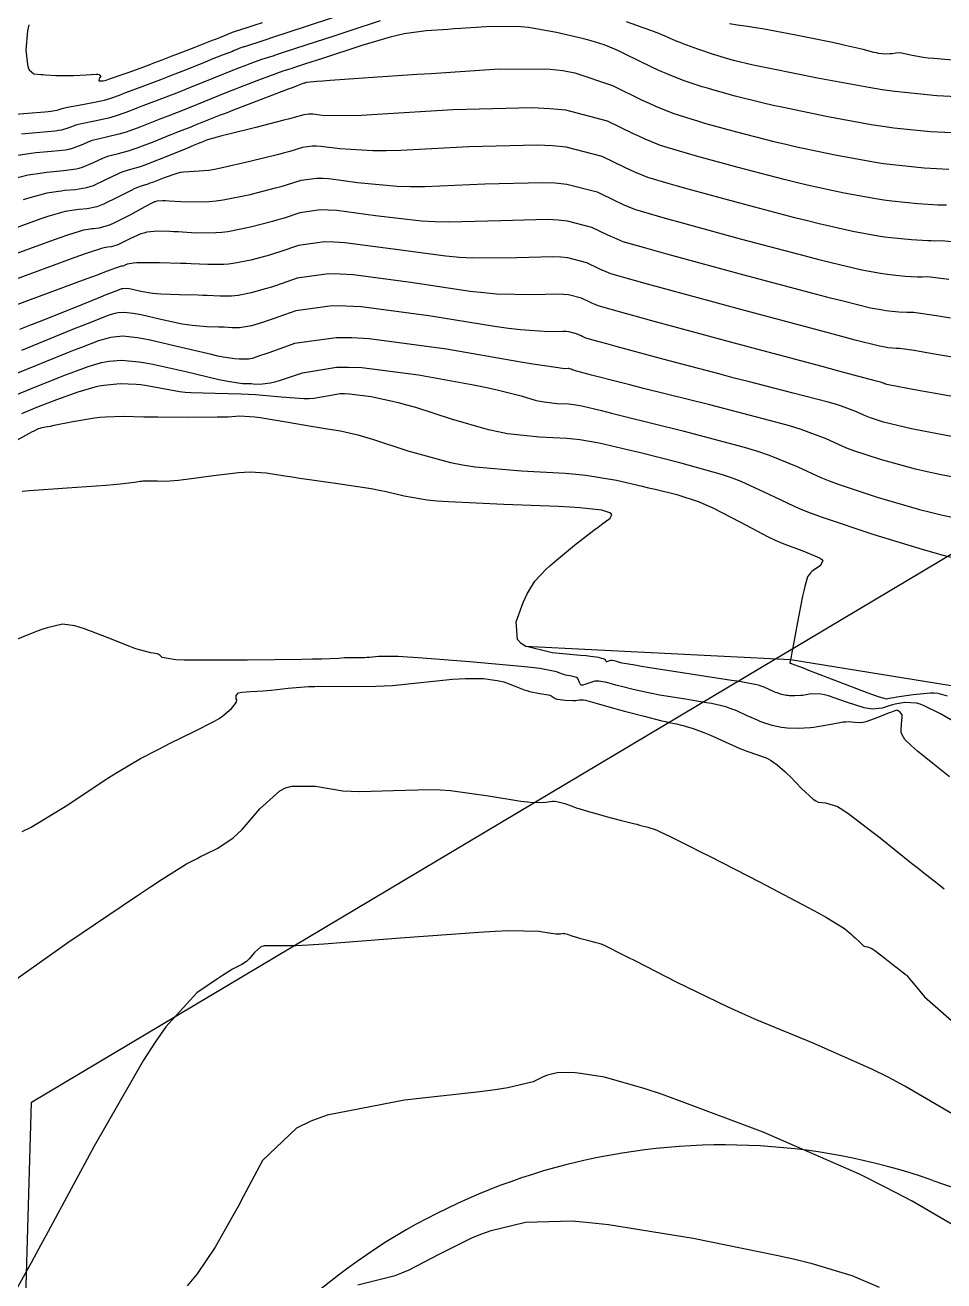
# Model space of a CAD drawing. Header units: metres. Extents: x 837475 to 838479, y 1189012 to 1191015.
# Drawn here: x 837725.7 to 837783.6, y 1190123.2 to 1190202.4 of the extents above; entities that cross this region are included whole.
import ezdxf

# ---------------------------------------------------------------- set-up
doc = ezdxf.new("R2010")
doc.units = ezdxf.units.M
doc.header["$LTSCALE"] = 0.3
for name, color, linetype in [('CORREDORVIA', 70, 'Continuous'), ('COTAS 10', 1, 'Continuous'), ('COTAS INT', 252, 'Continuous'), ('DRENAJE', 5, 'Continuous'), ('VIA2', 121, 'Continuous')]:
    doc.layers.add(name, color=color, linetype=linetype)

msp = doc.modelspace()

# ---------------------------------------------------------------- linework, layer by layer
at = {"layer": 'CORREDORVIA'}
msp.add_lwpolyline([(838157.033, 1190996.193), (838237.174, 1190821.339), (838237.001, 1190602.875), (838240.031, 1190437.198), (838223.537, 1190366.272), (838212.196, 1190288.92), (838221.396, 1189997.878), (837954.545, 1189509.173), (837751.159, 1189231.384), (837593.191, 1189234.399), (837744.487, 1189686.609), (837750.277, 1189933.973), (837723.624, 1190051.525), (837726.092, 1190134.48), (837885.383, 1190229.429), (837983.184, 1190344.12), (837817.554, 1190502.187), (837798.033, 1190660.17), (837963.574, 1190795.982), (837910.676, 1191000.965)], close=True, dxfattribs=at)
at = {"layer": 'COTAS 10'}
for points in [[(837724.78, 1190192.64), (837725.883, 1190192.907), (837726.785, 1190193.048), (837727.028, 1190193.08), (837727.268, 1190193.107), (837728.109, 1190193.179), (837728.898, 1190193.287), (837729.105, 1190193.338), (837729.306, 1190193.398), (837729.991, 1190193.689), (837730.628, 1190193.992), (837730.8, 1190194.058), (837730.97, 1190194.118), (837731.565, 1190194.27), (837732.265, 1190194.448), (837732.501, 1190194.524), (837732.754, 1190194.611), (837733.821, 1190195.021), (837734.837, 1190195.435), (837735.059, 1190195.524), (837735.255, 1190195.603), (837735.751, 1190195.795), (837736.148, 1190195.947), (837736.283, 1190196), (837736.429, 1190196.058), (837737.046, 1190196.308), (837738.008, 1190196.69), (837738.371, 1190196.831), (837738.777, 1190196.989), (837740.593, 1190197.685), (837742.276, 1190198.326), (837742.598, 1190198.449), (837742.857, 1190198.548), (837743.273, 1190198.706), (837743.285, 1190198.71), (837743.29, 1190198.711), (837743.295, 1190198.713), (837743.321, 1190198.721), (837743.441, 1190198.761), (837744.074, 1190198.817), (837744.45, 1190198.845), (837744.914, 1190198.878), (837747.314, 1190199.042), (837750.383, 1190199.249), (837751.268, 1190199.309), (837752.169, 1190199.37), (837755.552, 1190199.6), (837758.768, 1190199.583), (837759.565, 1190199.487), (837760.32, 1190199.353), (837762.707, 1190198.541), (837764.578, 1190197.624), (837765.008, 1190197.423), (837765.4, 1190197.246), (837766.499, 1190196.796), (837767.633, 1190196.435), (837768.047, 1190196.312), (837768.505, 1190196.18), (837770.52, 1190195.623), (837772.87, 1190195.023), (837773.539, 1190194.865), (837774.216, 1190194.709), (837776.728, 1190194.173), (837779.146, 1190193.733), (837779.764, 1190193.639), (837780.361, 1190193.557), (837782.33, 1190193.357), (837783.884, 1190193.272)], [(837786.636, 1190180.996), (837782.986, 1190181.622), (837782.283, 1190181.74), (837781.715, 1190181.835), (837780.777, 1190181.979), (837780.672, 1190181.975), (837780.628, 1190181.975), (837780.578, 1190181.977), (837780.347, 1190181.989), (837780.054, 1190182.019), (837779.965, 1190182.031), (837779.873, 1190182.045), (837779.513, 1190182.111), (837777.978, 1190182.504), (837777.146, 1190182.724), (837776.137, 1190182.993), (837771.02, 1190184.368), (837765.913, 1190185.75), (837764.909, 1190186.025), (837764.083, 1190186.251), (837762.584, 1190186.678), (837762.147, 1190186.857), (837761.991, 1190186.927), (837761.82, 1190187.007), (837761.076, 1190187.372), (837759.888, 1190187.678), (837759.437, 1190187.721), (837758.932, 1190187.746), (837756.67, 1190187.686), (837753.889, 1190187.662), (837753.058, 1190187.709), (837752.2, 1190187.78), (837748.882, 1190188.233), (837745.842, 1190188.638), (837745.161, 1190188.678), (837744.549, 1190188.687), (837742.915, 1190188.461), (837741.737, 1190188.06), (837741.412, 1190187.959), (837741.087, 1190187.861), (837739.918, 1190187.544), (837738.793, 1190187.324), (837738.495, 1190187.287), (837738.204, 1190187.261), (837737.204, 1190187.257), (837736.152, 1190187.313), (837735.828, 1190187.326), (837735.49, 1190187.337), (837734.151, 1190187.367), (837732.968, 1190187.367), (837732.729, 1190187.36), (837732.527, 1190187.349), (837732.117, 1190187.283), (837731.978, 1190187.213), (837731.948, 1190187.199), (837731.921, 1190187.188), (837731.853, 1190187.169), (837731.807, 1190187.165), (837731.794, 1190187.163), (837731.731, 1190187.154), (837730.796, 1190186.813), (837730.224, 1190186.602), (837729.516, 1190186.339), (837725.831, 1190184.968), (837722.105, 1190183.59)], [(837784.884, 1190168.6), (837783.539, 1190168.935), (837782.965, 1190169.098), (837782.303, 1190169.29), (837779.184, 1190170.236), (837775.924, 1190171.32), (837775.174, 1190171.6), (837774.489, 1190171.87), (837772.567, 1190172.772), (837770.797, 1190173.592), (837770.207, 1190173.811), (837769.576, 1190174.026), (837766.937, 1190174.776), (837764.383, 1190175.408), (837763.804, 1190175.549), (837763.282, 1190175.676), (837761.86, 1190176.012), (837760.639, 1190176.216), (837760.243, 1190176.26), (837759.821, 1190176.299), (837758.09, 1190176.393), (837756.09, 1190176.603), (837755.499, 1190176.714), (837754.891, 1190176.849), (837752.562, 1190177.528), (837750.304, 1190178.247), (837749.741, 1190178.407), (837749.205, 1190178.551), (837747.494, 1190178.928), (837746.135, 1190179.097), (837745.821, 1190179.109), (837745.533, 1190179.107), (837744.72, 1190178.973), (837743.888, 1190178.822), (837743.589, 1190178.809), (837743.26, 1190178.808), (837741.824, 1190178.908), (837740.195, 1190179.052), (837739.744, 1190179.079), (837739.294, 1190179.1), (837737.667, 1190179.131), (837736.159, 1190179.176), (837735.782, 1190179.206), (837735.424, 1190179.244), (837734.279, 1190179.446), (837733.254, 1190179.644), (837732.971, 1190179.679), (837732.69, 1190179.707), (837731.676, 1190179.736), (837730.653, 1190179.643), (837730.365, 1190179.593), (837730.076, 1190179.532), (837729.012, 1190179.227), (837727.958, 1190178.85), (837727.674, 1190178.744), (837727.394, 1190178.638), (837726.41, 1190178.249), (837725.471, 1190177.844)], [(837724.099, 1190141.504), (837728.391, 1190144.533), (837732.711, 1190147.453), (837733.589, 1190148.039), (837734.329, 1190148.528), (837735.852, 1190149.489), (837736.535, 1190149.842), (837736.744, 1190149.948), (837736.963, 1190150.057), (837737.827, 1190150.48), (837738.797, 1190151.132), (837739.081, 1190151.385), (837739.373, 1190151.67), (837740.486, 1190152.963), (837741.729, 1190154.093), (837742.102, 1190154.275), (837742.489, 1190154.4), (837743.99, 1190154.38), (837745.706, 1190154.103), (837746.229, 1190154.067), (837746.771, 1190154.048), (837748.898, 1190154.124), (837751.192, 1190154.189), (837751.838, 1190154.162), (837752.49, 1190154.117), (837754.887, 1190153.791), (837756.919, 1190153.454), (837757.341, 1190153.401), (837757.702, 1190153.366), (837758.496, 1190153.385), (837758.921, 1190153.452), (837759.049, 1190153.447), (837759.181, 1190153.431), (837759.696, 1190153.288), (837760.255, 1190153.083), (837760.415, 1190153.029), (837760.578, 1190152.976), (837761.186, 1190152.79), (837761.872, 1190152.599), (837762.084, 1190152.542), (837762.307, 1190152.483), (837763.19, 1190152.254), (837764.032, 1190152.038), (837764.228, 1190151.988), (837764.408, 1190151.941), (837764.923, 1190151.806), (837765.39, 1190151.65), (837765.54, 1190151.59), (837765.698, 1190151.523), (837766.342, 1190151.221), (837767.629, 1190150.569), (837768.192, 1190150.282), (837768.846, 1190149.948), (837771.954, 1190148.356), (837775.023, 1190146.753), (837775.652, 1190146.412), (837776.184, 1190146.116), (837777.309, 1190145.42), (837777.761, 1190145.041), (837777.87, 1190144.945), (837777.971, 1190144.852), (837778.277, 1190144.551), (837778.509, 1190144.339), (837778.563, 1190144.303), (837778.613, 1190144.277), (837778.758, 1190144.265), (837778.998, 1190144.188), (837779.109, 1190144.122), (837779.238, 1190144.036), (837779.863, 1190143.56), (837780.495, 1190143.053), (837780.628, 1190142.946), (837780.743, 1190142.854), (837781.01, 1190142.646), (837781.148, 1190142.534), (837781.183, 1190142.503), (837781.216, 1190142.472), (837781.321, 1190142.359), (837781.537, 1190142.099), (837781.641, 1190141.975), (837781.763, 1190141.827), (837782.361, 1190141.108), (837784.222, 1190139.477)]]:
    msp.add_lwpolyline(points, dxfattribs=at)
at = {"layer": 'COTAS INT'}
for points in [[(837746.847, 1190203.397), (837743.396, 1190202.258), (837741.275, 1190201.56), (837740.847, 1190201.419), (837740.488, 1190201.302), (837739.764, 1190201.069), (837739.515, 1190200.991), (837739.455, 1190200.971), (837739.399, 1190200.951), (837739.228, 1190200.887), (837738.977, 1190200.786), (837738.87, 1190200.744), (837738.747, 1190200.696), (837738.166, 1190200.472), (837737.407, 1190200.174), (837737.171, 1190200.08), (837736.924, 1190199.981), (837735.937, 1190199.581), (837734.85, 1190199.145), (837734.538, 1190199.024), (837734.223, 1190198.902), (837733.047, 1190198.46), (837732.02, 1190198.079), (837731.799, 1190197.996), (837731.605, 1190197.923), (837731.132, 1190197.739), (837730.672, 1190197.602), (837730.486, 1190197.558), (837730.276, 1190197.512), (837729.304, 1190197.326), (837728.363, 1190197.149), (837728.172, 1190197.109), (837728.011, 1190197.073), (837727.681, 1190196.976), (837727.32, 1190196.902), (837727.141, 1190196.882), (837726.926, 1190196.861), (837725.863, 1190196.785), (837724.544, 1190196.673)], [(837784.545, 1190195.531), (837782.727, 1190195.631), (837780.422, 1190195.864), (837779.724, 1190195.961), (837779.001, 1190196.071), (837776.171, 1190196.585), (837773.464, 1190197.15), (837772.818, 1190197.293), (837772.217, 1190197.43), (837770.42, 1190197.874), (837769.023, 1190198.266), (837768.675, 1190198.37), (837768.343, 1190198.471), (837767.282, 1190198.82), (837766.274, 1190199.211), (837765.976, 1190199.339), (837765.668, 1190199.476), (837764.489, 1190200.042), (837763.381, 1190200.583), (837763.12, 1190200.704), (837762.878, 1190200.813), (837762.167, 1190201.104), (837761.351, 1190201.352), (837761.043, 1190201.434), (837760.699, 1190201.522), (837759.162, 1190201.889), (837757.407, 1190202.192), (837756.927, 1190202.239), (837756.449, 1190202.27), (837754.743, 1190202.252), (837753.134, 1190202.137), (837752.718, 1190202.108), (837752.314, 1190202.08), (837750.96, 1190201.987), (837749.563, 1190201.795), (837749.133, 1190201.704), (837748.683, 1190201.597), (837746.9, 1190201.074), (837744.424, 1190200.256), (837743.346, 1190199.9), (837742.595, 1190199.654), (837742.432, 1190199.601), (837742.288, 1190199.554), (837741.929, 1190199.441), (837741.537, 1190199.307), (837741.372, 1190199.247), (837741.183, 1190199.177), (837740.296, 1190198.842), (837739.201, 1190198.418), (837738.88, 1190198.291), (837738.552, 1190198.16), (837737.301, 1190197.654), (837736.134, 1190197.182), (837735.858, 1190197.072), (837735.602, 1190196.971), (837734.849, 1190196.683), (837734.177, 1190196.428), (837733.972, 1190196.348), (837733.759, 1190196.264), (837732.924, 1190195.927), (837732.06, 1190195.608), (837731.829, 1190195.535), (837731.602, 1190195.469), (837730.811, 1190195.288), (837730.101, 1190195.128), (837729.924, 1190195.075), (837729.756, 1190195.019), (837729.221, 1190194.785), (837728.644, 1190194.566), (837728.45, 1190194.519), (837728.241, 1190194.478), (837727.361, 1190194.381), (837726.36, 1190194.296), (837726.075, 1190194.263), (837725.786, 1190194.226), (837724.713, 1190194.058)], [(837748.06, 1190202.627), (837746.155, 1190201.998), (837745.138, 1190201.663), (837743.371, 1190201.079), (837741.895, 1190200.595), (837741.574, 1190200.49), (837741.291, 1190200.399), (837740.585, 1190200.176), (837739.842, 1190199.912), (837739.535, 1190199.794), (837739.185, 1190199.657), (837737.556, 1190199.001), (837735.839, 1190198.306), (837735.432, 1190198.144), (837735.056, 1190197.996), (837733.948, 1190197.572), (837733.098, 1190197.254), (837732.885, 1190197.172), (837732.682, 1190197.094), (837732.028, 1190196.833), (837731.366, 1190196.605), (837731.158, 1190196.547), (837730.939, 1190196.491), (837730.058, 1190196.307), (837729.232, 1190196.139), (837729.048, 1190196.092), (837728.884, 1190196.046), (837728.451, 1190195.88), (837727.982, 1190195.734), (837727.795, 1190195.7), (837727.584, 1190195.67), (837726.612, 1190195.583), (837725.452, 1190195.484)], [(837725.915, 1190202.363), (837725.844, 1190201.991), (837725.744, 1190200.773), (837725.834, 1190199.862), (837725.882, 1190199.684), (837725.941, 1190199.539), (837726.24, 1190199.284), (837726.673, 1190199.242), (837726.817, 1190199.231), (837726.972, 1190199.22), (837727.615, 1190199.184), (837728.343, 1190199.169), (837728.55, 1190199.172), (837728.76, 1190199.177), (837729.538, 1190199.223), (837730.162, 1190199.253), (837730.275, 1190199.249), (837730.361, 1190199.239), (837730.455, 1190199.159), (837730.389, 1190199.04), (837730.376, 1190199.006), (837730.364, 1190198.972), (837730.336, 1190198.843), (837730.61, 1190198.842), (837730.788, 1190198.889), (837731.011, 1190198.955), (837732.186, 1190199.364), (837733.404, 1190199.815), (837733.654, 1190199.908), (837733.867, 1190199.988), (837734.319, 1190200.161), (837734.752, 1190200.332), (837734.953, 1190200.41), (837735.189, 1190200.501), (837736.333, 1190200.943), (837737.494, 1190201.392), (837737.74, 1190201.488), (837737.954, 1190201.572), (837738.456, 1190201.773), (837738.708, 1190201.876), (837738.763, 1190201.898), (837738.813, 1190201.917), (837738.942, 1190201.962), (837739.684, 1190202.205), (837740.12, 1190202.348), (837740.655, 1190202.525)], [(837785.206, 1190197.79), (837783.124, 1190197.904), (837780.484, 1190198.172), (837779.684, 1190198.282), (837778.855, 1190198.409), (837775.614, 1190198.997), (837772.712, 1190199.591), (837772.097, 1190199.721), (837771.564, 1190199.836), (837770.32, 1190200.125), (837769.542, 1190200.352), (837769.302, 1190200.427), (837769.053, 1190200.508), (837768.065, 1190200.844), (837767.157, 1190201.172), (837766.958, 1190201.248), (837766.781, 1190201.317), (837766.331, 1190201.512), (837765.971, 1190201.677), (837765.851, 1190201.726), (837765.723, 1190201.778), (837765.186, 1190201.98), (837764.577, 1190202.197), (837764.403, 1190202.258), (837764.227, 1190202.321), (837763.573, 1190202.55)], [(837784.593, 1190200.106), (837782.949, 1190200.238), (837782.591, 1190200.276), (837782.274, 1190200.314), (837781.48, 1190200.458), (837781.019, 1190200.567), (837780.913, 1190200.584), (837780.816, 1190200.594), (837780.543, 1190200.584), (837780.311, 1190200.545), (837780.24, 1190200.538), (837780.165, 1190200.532), (837779.871, 1190200.524), (837779.467, 1190200.568), (837779.323, 1190200.595), (837779.166, 1190200.629), (837778.482, 1190200.804), (837777.363, 1190201.074), (837776.93, 1190201.168), (837776.445, 1190201.27), (837774.249, 1190201.709), (837772.14, 1190202.106), (837771.709, 1190202.182), (837771.345, 1190202.244), (837770.582, 1190202.347), (837770.069, 1190202.421)], [(837783.742, 1190191.001), (837783.5, 1190191.005), (837783.223, 1190191.013), (837781.934, 1190191.084), (837780.299, 1190191.249), (837779.805, 1190191.318), (837779.291, 1190191.396), (837777.285, 1190191.76), (837774.969, 1190192.268), (837774.261, 1190192.437), (837773.524, 1190192.617), (837770.62, 1190193.372), (837767.986, 1190194.094), (837767.419, 1190194.255), (837766.923, 1190194.398), (837765.716, 1190194.773), (837764.75, 1190195.168), (837764.405, 1190195.324), (837764.026, 1190195.501), (837762.381, 1190196.307), (837759.752, 1190196.985), (837758.754, 1190197.08), (837757.638, 1190197.136), (837752.634, 1190197.002), (837747.861, 1190196.708), (837746.892, 1190196.663), (837746.076, 1190196.632), (837744.401, 1190196.65), (837743.81, 1190196.728), (837743.678, 1190196.736), (837743.559, 1190196.738), (837743.241, 1190196.694), (837742.638, 1190196.523), (837742.339, 1190196.444), (837741.982, 1190196.352), (837740.217, 1190195.908), (837738.451, 1190195.463), (837738.093, 1190195.37), (837737.793, 1190195.291), (837737.185, 1190195.115), (837736.981, 1190195.037), (837736.896, 1190195.003), (837736.791, 1190194.962), (837736.725, 1190194.935), (837736.709, 1190194.929), (837736.694, 1190194.923), (837736.652, 1190194.907), (837736.334, 1190194.777), (837736.146, 1190194.701), (837735.914, 1190194.606), (837734.717, 1190194.115), (837733.449, 1190193.614), (837733.172, 1190193.512), (837732.929, 1190193.426), (837732.319, 1190193.251), (837731.838, 1190193.107), (837731.676, 1190193.041), (837731.5, 1190192.965), (837730.761, 1190192.594), (837729.968, 1190192.229), (837729.76, 1190192.157), (837729.556, 1190192.096), (837728.858, 1190191.977), (837728.175, 1190191.919), (837727.981, 1190191.896), (837727.784, 1190191.871), (837727.052, 1190191.756), (837725.983, 1190191.475), (837725.573, 1190191.345)], [(837784.654, 1190188.633), (837783.442, 1190188.765), (837782.975, 1190188.744), (837782.782, 1190188.747), (837782.562, 1190188.754), (837781.537, 1190188.81), (837780.238, 1190188.942), (837779.845, 1190188.996), (837779.437, 1190189.058), (837777.842, 1190189.348), (837775.721, 1190189.827), (837774.982, 1190190.008), (837774.177, 1190190.211), (837770.72, 1190191.121), (837767.468, 1190192.008), (837766.792, 1190192.197), (837766.213, 1190192.361), (837764.933, 1190192.749), (837764.099, 1190193.09), (837763.801, 1190193.225), (837763.475, 1190193.377), (837762.055, 1190194.073), (837759.786, 1190194.658), (837758.924, 1190194.741), (837757.962, 1190194.788), (837753.643, 1190194.673), (837749.368, 1190194.447), (837748.434, 1190194.424), (837747.607, 1190194.419), (837745.521, 1190194.546), (837744.318, 1190194.705), (837744.049, 1190194.721), (837743.806, 1190194.725), (837743.16, 1190194.636), (837742.368, 1190194.396), (837742.034, 1190194.305), (837741.65, 1190194.203), (837739.851, 1190193.745), (837738.02, 1190193.328), (837737.617, 1190193.253), (837737.258, 1190193.194), (837736.338, 1190193.125), (837735.666, 1190193.09), (837735.464, 1190193.053), (837735.254, 1190193.004), (837734.441, 1190192.729), (837733.709, 1190192.439), (837733.551, 1190192.38), (837733.412, 1190192.331), (837733.073, 1190192.232), (837732.707, 1190192.096), (837732.552, 1190192.024), (837732.373, 1190191.937), (837731.531, 1190191.499), (837730.63, 1190191.061), (837730.414, 1190190.975), (837730.213, 1190190.904), (837729.607, 1190190.775), (837729.083, 1190190.73), (837728.934, 1190190.713), (837728.783, 1190190.694), (837728.222, 1190190.606), (837727.186, 1190190.309), (837726.736, 1190190.159), (837726.214, 1190189.978), (837723.74, 1190189.078)], [(837724.437, 1190187.708), (837727.315, 1190188.765), (837727.898, 1190188.973), (837728.389, 1190189.144), (837729.392, 1190189.455), (837729.782, 1190189.516), (837729.887, 1190189.53), (837729.991, 1190189.542), (837730.356, 1190189.573), (837730.87, 1190189.713), (837731.069, 1190189.794), (837731.292, 1190189.893), (837732.301, 1190190.403), (837733.245, 1190190.91), (837733.428, 1190191.007), (837733.576, 1190191.086), (837733.827, 1190191.213), (837733.871, 1190191.226), (837733.889, 1190191.232), (837733.91, 1190191.24), (837734.005, 1190191.278), (837734.358, 1190191.297), (837734.54, 1190191.293), (837734.76, 1190191.285), (837735.859, 1190191.221), (837737.289, 1190191.236), (837737.717, 1190191.277), (837738.16, 1190191.335), (837739.873, 1190191.678), (837741.463, 1190192.089), (837741.827, 1190192.189), (837742.157, 1190192.284), (837743.078, 1190192.578), (837744.054, 1190192.712), (837744.419, 1190192.707), (837744.826, 1190192.683), (837746.641, 1190192.441), (837749.138, 1190192.206), (837749.975, 1190192.186), (837750.875, 1190192.185), (837754.652, 1190192.344), (837758.285, 1190192.441), (837759.095, 1190192.401), (837759.82, 1190192.332), (837761.728, 1190191.839), (837762.923, 1190191.254), (837763.198, 1190191.126), (837763.448, 1190191.012), (837764.15, 1190190.725), (837765.503, 1190190.325), (837766.164, 1190190.14), (837766.949, 1190189.922), (837770.82, 1190188.87), (837774.83, 1190187.805), (837775.703, 1190187.58), (837776.474, 1190187.386), (837778.399, 1190186.935), (837779.582, 1190186.721), (837779.885, 1190186.674), (837780.177, 1190186.634), (837781.14, 1190186.536), (837781.901, 1190186.495), (837782.064, 1190186.49), (837782.207, 1190186.488), (837782.554, 1190186.503), (837783.887, 1190186.33)], [(837783.988, 1190183.885), (837783.12, 1190184.027), (837781.666, 1190184.241), (837781.439, 1190184.231), (837781.346, 1190184.233), (837781.24, 1190184.236), (837780.744, 1190184.263), (837780.115, 1190184.327), (837779.925, 1190184.353), (837779.727, 1190184.383), (837778.956, 1190184.523), (837777.226, 1190184.945), (837776.425, 1190185.152), (837775.483, 1190185.399), (837770.92, 1190186.619), (837766.431, 1190187.836), (837765.536, 1190188.082), (837764.793, 1190188.288), (837763.367, 1190188.702), (837762.798, 1190188.935), (837762.595, 1190189.027), (837762.372, 1190189.131), (837761.402, 1190189.606), (837759.854, 1190190.005), (837759.266, 1190190.061), (837758.609, 1190190.094), (837755.661, 1190190.015), (837752.382, 1190189.923), (837751.517, 1190189.947), (837750.669, 1190189.993), (837747.762, 1190190.337), (837745.334, 1190190.66), (837744.79, 1190190.692), (837744.301, 1190190.7), (837742.997, 1190190.519), (837741.947, 1190190.172), (837741.619, 1190190.074), (837741.275, 1190189.975), (837739.896, 1190189.611), (837738.462, 1190189.33), (837738.083, 1190189.284), (837737.712, 1190189.251), (837736.438, 1190189.245), (837735.326, 1190189.314), (837735.057, 1190189.327), (837734.805, 1190189.339), (837734.037, 1190189.363), (837733.367, 1190189.295), (837733.178, 1190189.249), (837732.986, 1190189.191), (837732.279, 1190188.881), (837731.661, 1190188.567), (837731.526, 1190188.506), (837731.406, 1190188.456), (837731.104, 1190188.371), (837730.899, 1190188.353), (837730.781, 1190188.339), (837730.561, 1190188.304), (837729.592, 1190187.979), (837729.061, 1190187.787), (837728.416, 1190187.552), (837725.134, 1190186.338)], [(837788.1, 1190178.224), (837783.051, 1190179.135), (837782.078, 1190179.312), (837781.289, 1190179.456), (837779.975, 1190179.704), (837779.876, 1190179.737), (837779.854, 1190179.745), (837779.833, 1190179.754), (837779.775, 1190179.781), (837779.681, 1190179.816), (837779.638, 1190179.829), (837779.587, 1190179.843), (837779.343, 1190179.907), (837777.814, 1190180.314), (837776.954, 1190180.545), (837775.904, 1190180.828), (837770.535, 1190182.274), (837765.178, 1190183.723), (837764.135, 1190184.007), (837763.284, 1190184.239), (837761.801, 1190184.654), (837761.496, 1190184.779), (837761.388, 1190184.828), (837761.269, 1190184.884), (837760.75, 1190185.138), (837759.922, 1190185.351), (837759.607, 1190185.382), (837759.256, 1190185.399), (837757.679, 1190185.357), (837755.396, 1190185.4), (837754.599, 1190185.471), (837753.731, 1190185.567), (837750.002, 1190186.129), (837746.35, 1190186.615), (837745.532, 1190186.663), (837744.796, 1190186.674), (837742.833, 1190186.403), (837741.526, 1190185.948), (837741.204, 1190185.843), (837740.899, 1190185.747), (837739.941, 1190185.477), (837739.123, 1190185.317), (837738.907, 1190185.291), (837738.696, 1190185.272), (837737.97, 1190185.269), (837737.154, 1190185.31), (837736.886, 1190185.32), (837736.599, 1190185.329), (837735.413, 1190185.354), (837734.245, 1190185.399), (837733.97, 1190185.42), (837733.716, 1190185.445), (837732.975, 1190185.568), (837732.46, 1190185.686), (837732.349, 1190185.708), (837732.251, 1190185.726), (837732.011, 1190185.752), (837731.856, 1190185.738), (837731.813, 1190185.731), (837731.769, 1190185.721), (837731.609, 1190185.675), (837731.069, 1190185.463), (837730.785, 1190185.349), (837730.444, 1190185.211), (837728.729, 1190184.513), (837726.581, 1190183.653), (837725.967, 1190183.413), (837725.345, 1190183.171)], [(837787.296, 1190175.818), (837783.173, 1190176.585), (837782.3, 1190176.758), (837781.543, 1190176.915), (837779.777, 1190177.337), (837778.888, 1190177.633), (837778.684, 1190177.709), (837778.497, 1190177.783), (837777.973, 1190178.029), (837777.13, 1190178.342), (837776.742, 1190178.458), (837776.287, 1190178.588), (837774.088, 1190179.161), (837771.237, 1190179.887), (837770.371, 1190180.112), (837769.473, 1190180.347), (837765.955, 1190181.285), (837762.926, 1190182.104), (837762.337, 1190182.265), (837761.856, 1190182.396), (837761.018, 1190182.631), (837760.846, 1190182.701), (837760.784, 1190182.729), (837760.717, 1190182.76), (837760.424, 1190182.904), (837759.956, 1190183.025), (837759.778, 1190183.042), (837759.579, 1190183.052), (837758.688, 1190183.028), (837756.903, 1190183.138), (837756.141, 1190183.232), (837755.262, 1190183.354), (837751.122, 1190184.025), (837746.859, 1190184.592), (837745.902, 1190184.649), (837745.043, 1190184.662), (837742.752, 1190184.345), (837741.316, 1190183.836), (837740.997, 1190183.728), (837740.711, 1190183.633), (837739.963, 1190183.41), (837739.454, 1190183.311), (837739.32, 1190183.294), (837739.188, 1190183.283), (837738.736, 1190183.281), (837738.228, 1190183.307), (837738.061, 1190183.313), (837737.883, 1190183.318), (837737.144, 1190183.334), (837736.206, 1190183.413), (837735.901, 1190183.459), (837735.578, 1190183.515), (837734.25, 1190183.804), (837733.01, 1190184.089), (837732.742, 1190184.143), (837732.506, 1190184.186), (837731.927, 1190184.248), (837731.556, 1190184.214), (837731.451, 1190184.196), (837731.346, 1190184.174), (837730.96, 1190184.063), (837729.878, 1190183.641), (837729.334, 1190183.423), (837728.684, 1190183.161), (837725.455, 1190181.847)], [(837786.492, 1190173.412), (837783.295, 1190174.035), (837782.522, 1190174.205), (837781.796, 1190174.373), (837779.58, 1190174.97), (837777.9, 1190175.529), (837777.514, 1190175.673), (837777.161, 1190175.812), (837776.171, 1190176.276), (837774.578, 1190176.868), (837773.846, 1190177.088), (837772.987, 1190177.332), (837768.832, 1190178.415), (837764.659, 1190179.459), (837763.789, 1190179.678), (837763.042, 1190179.867), (837761.374, 1190180.297), (837760.675, 1190180.486), (837760.539, 1190180.523), (837760.428, 1190180.553), (837760.235, 1190180.607), (837760.195, 1190180.623), (837760.181, 1190180.63), (837760.165, 1190180.637), (837760.098, 1190180.67), (837759.99, 1190180.698), (837759.949, 1190180.702), (837759.903, 1190180.704), (837759.697, 1190180.699), (837758.41, 1190180.876), (837757.682, 1190180.994), (837756.793, 1190181.141), (837752.242, 1190181.921), (837747.367, 1190182.57), (837746.273, 1190182.634), (837745.291, 1190182.649), (837742.67, 1190182.287), (837741.106, 1190181.724), (837740.789, 1190181.612), (837740.523, 1190181.52), (837739.985, 1190181.343), (837739.785, 1190181.304), (837739.732, 1190181.298), (837739.68, 1190181.293), (837739.502, 1190181.292), (837739.302, 1190181.303), (837739.236, 1190181.305), (837739.166, 1190181.307), (837738.875, 1190181.313), (837738.166, 1190181.428), (837737.833, 1190181.498), (837737.44, 1190181.586), (837735.526, 1190182.041), (837733.56, 1190182.493), (837733.135, 1190182.577), (837732.761, 1190182.645), (837731.843, 1190182.744), (837731.255, 1190182.69), (837731.089, 1190182.662), (837730.922, 1190182.627), (837730.311, 1190182.451), (837729.238, 1190182.044), (837728.781, 1190181.863), (837728.254, 1190181.653), (837725.773, 1190180.648), (837723.349, 1190179.65)], [(837724.41, 1190178.747), (837726.092, 1190179.449), (837727.824, 1190180.146), (837728.228, 1190180.304), (837728.598, 1190180.447), (837729.661, 1190180.839), (837730.499, 1190181.08), (837730.727, 1190181.127), (837730.954, 1190181.167), (837731.76, 1190181.24), (837732.866, 1190181.141), (837733.282, 1190181.072), (837733.745, 1190180.985), (837735.816, 1190180.519), (837737.814, 1190180.049), (837738.231, 1190179.96), (837738.59, 1190179.888), (837739.395, 1190179.775), (837739.817, 1190179.767), (837739.934, 1190179.761), (837740.051, 1190179.754), (837740.473, 1190179.717), (837741.142, 1190179.799), (837741.415, 1190179.867), (837741.726, 1190179.955), (837743.162, 1190180.437), (837745.31, 1190180.79), (837746.068, 1190180.797), (837746.897, 1190180.764), (837750.485, 1190180.317), (837753.939, 1190179.684), (837754.684, 1190179.534), (837755.338, 1190179.395), (837756.937, 1190178.982), (837757.896, 1190178.703), (837758.147, 1190178.647), (837758.39, 1190178.601), (837759.214, 1190178.515), (837759.926, 1190178.476), (837760.1, 1190178.46), (837760.263, 1190178.442), (837760.766, 1190178.358), (837762.006, 1190178.056), (837762.633, 1190177.901), (837763.385, 1190177.715), (837767.124, 1190176.785), (837771, 1190175.749), (837771.837, 1190175.497), (837772.571, 1190175.259), (837774.369, 1190174.524), (837775.825, 1190173.841), (837776.344, 1190173.636), (837776.912, 1190173.425), (837779.382, 1190172.603), (837782.05, 1190171.832), (837782.743, 1190171.651), (837783.417, 1190171.485), (837785.688, 1190171.006)], [(837725.166, 1190176.198), (837725.96, 1190176.626), (837726.12, 1190176.712), (837726.255, 1190176.783), (837726.53, 1190176.921), (837726.631, 1190176.958), (837726.681, 1190176.972), (837726.759, 1190176.984), (837727.098, 1190177.047), (837727.287, 1190177.084), (837727.516, 1190177.13), (837728.687, 1190177.37), (837730.052, 1190177.602), (837730.404, 1190177.643), (837730.745, 1190177.674), (837731.883, 1190177.703), (837733.162, 1190177.673), (837733.591, 1190177.667), (837734.052, 1190177.662), (837735.991, 1190177.652), (837737.79, 1190177.66), (837738.164, 1190177.666), (837738.484, 1190177.674), (837739.191, 1190177.718), (837739.858, 1190177.695), (837740.153, 1190177.661), (837740.496, 1190177.615), (837742.134, 1190177.351), (837743.846, 1190177.056), (837744.235, 1190176.991), (837744.587, 1190176.933), (837745.554, 1190176.785), (837746.648, 1190176.529), (837747.08, 1190176.404), (837747.569, 1190176.256), (837749.803, 1190175.523), (837752.484, 1190174.792), (837753.255, 1190174.644), (837754.038, 1190174.52), (837756.967, 1190174.272), (837759.716, 1190174.122), (837760.385, 1190174.06), (837761.015, 1190173.99), (837762.954, 1190173.665), (837764.558, 1190173.296), (837764.975, 1190173.197), (837765.381, 1190173.101), (837766.749, 1190172.767), (837768.151, 1190172.303), (837768.578, 1190172.124), (837769.022, 1190171.924), (837770.765, 1190171.019), (837772.51, 1190170.099), (837772.954, 1190169.888), (837773.382, 1190169.697), (837774.79, 1190169.169), (837775.733, 1190168.788), (837775.869, 1190168.691), (837775.95, 1190168.596), (837775.791, 1190168.282), (837775.353, 1190167.996), (837775.259, 1190167.919), (837775.177, 1190167.843), (837774.978, 1190167.577), (837774.809, 1190166.98), (837774.746, 1190166.696), (837774.675, 1190166.36), (837774.359, 1190164.716), (837774.065, 1190163.121), (837774.008, 1190162.815), (837773.961, 1190162.568), (837773.88, 1190162.167), (837773.876, 1190162.153), (837773.878, 1190162.15), (837773.882, 1190162.147), (837773.906, 1190162.14), (837773.933, 1190162.136), (837773.938, 1190162.135), (837773.942, 1190162.134), (837773.95, 1190162.133), (837773.951, 1190162.133), (837773.957, 1190162.13), (837773.966, 1190162.13), (837774.419, 1190161.956), (837774.704, 1190161.846), (837775.058, 1190161.709), (837776.912, 1190160.992), (837778.781, 1190160.28), (837779.144, 1190160.147), (837779.44, 1190160.042), (837779.951, 1190159.891), (837780.255, 1190159.952), (837780.42, 1190159.98), (837780.621, 1190160.012), (837781.637, 1190160.169), (837782.726, 1190160.268), (837782.972, 1190160.264), (837783.194, 1190160.247), (837783.794, 1190160.073)], [(837784.419, 1190158.332), (837783.359, 1190158.947), (837782.332, 1190159.462), (837782.081, 1190159.552), (837781.844, 1190159.619), (837781.112, 1190159.672), (837780.505, 1190159.557), (837780.348, 1190159.518), (837780.196, 1190159.477), (837779.687, 1190159.303), (837779.05, 1190159.246), (837778.818, 1190159.277), (837778.561, 1190159.33), (837777.432, 1190159.693), (837776.31, 1190160.075), (837776.057, 1190160.139), (837775.83, 1190160.186), (837775.219, 1190160.205), (837774.789, 1190160.126), (837774.676, 1190160.111), (837774.565, 1190160.099), (837774.183, 1190160.078), (837773.834, 1190160.092), (837773.743, 1190160.101), (837773.655, 1190160.113), (837773.356, 1190160.177), (837773.064, 1190160.272), (837772.979, 1190160.303), (837772.893, 1190160.337), (837772.569, 1190160.48), (837772.262, 1190160.62), (837772.187, 1190160.652), (837772.116, 1190160.681), (837771.896, 1190160.763), (837771.124, 1190160.908), (837770.706, 1190160.977), (837770.199, 1190161.059), (837767.628, 1190161.458), (837765.048, 1190161.857), (837764.535, 1190161.939), (837764.11, 1190162.008), (837763.302, 1190162.151), (837763.08, 1190162.209), (837763.024, 1190162.224), (837762.971, 1190162.238), (837762.798, 1190162.288), (837762.648, 1190162.314), (837762.609, 1190162.313), (837762.57, 1190162.31), (837762.44, 1190162.269), (837762.34, 1190162.234), (837762.32, 1190162.234), (837762.305, 1190162.238), (837762.28, 1190162.288), (837762.256, 1190162.353), (837762.242, 1190162.367), (837762.223, 1190162.379), (837762.129, 1190162.407), (837762.013, 1190162.43), (837761.951, 1190162.448), (837761.841, 1190162.493), (837761.323, 1190162.57), (837761.034, 1190162.6), (837760.683, 1190162.635), (837758.891, 1190162.793), (837757.204, 1190163.205), (837756.919, 1190163.4), (837756.713, 1190163.629), (837756.627, 1190164.748), (837757.07, 1190165.958), (837757.198, 1190166.245), (837757.327, 1190166.511), (837757.812, 1190167.3), (837758.497, 1190168.045), (837758.752, 1190168.284), (837759.037, 1190168.537), (837760.301, 1190169.568), (837761.527, 1190170.516), (837761.788, 1190170.716), (837762.013, 1190170.889), (837762.542, 1190171.288), (837762.647, 1190171.499), (837762.606, 1190171.554), (837762.534, 1190171.606), (837762.02, 1190171.78), (837760.639, 1190171.935), (837760.021, 1190171.976), (837759.3, 1190172.015), (837755.844, 1190172.15), (837752.373, 1190172.306), (837751.643, 1190172.359), (837751.013, 1190172.416), (837749.571, 1190172.657), (837748.43, 1190172.944), (837747.989, 1190173.03), (837747.494, 1190173.119), (837745.255, 1190173.463), (837743.008, 1190173.783), (837742.507, 1190173.857), (837742.06, 1190173.924), (837740.883, 1190174.113), (837739.865, 1190174.176), (837739.519, 1190174.165), (837739.143, 1190174.141), (837737.553, 1190173.949), (837736.012, 1190173.728), (837735.668, 1190173.686), (837735.36, 1190173.652), (837734.545, 1190173.599), (837734.021, 1190173.602), (837733.897, 1190173.604), (837733.781, 1190173.605), (837733.436, 1190173.613), (837733.128, 1190173.605), (837733.036, 1190173.597), (837732.941, 1190173.586), (837732.572, 1190173.523), (837731.686, 1190173.419), (837731.264, 1190173.382), (837730.766, 1190173.341), (837728.33, 1190173.162), (837725.962, 1190172.996), (837725.506, 1190172.962)], [(837783.931, 1190154.97), (837782.875, 1190155.812), (837781.922, 1190156.596), (837781.718, 1190156.77), (837781.539, 1190156.926), (837781.111, 1190157.335), (837780.921, 1190157.661), (837780.894, 1190157.764), (837780.877, 1190157.874), (837780.908, 1190158.32), (837780.957, 1190158.727), (837780.953, 1190158.813), (837780.941, 1190158.888), (837780.831, 1190159.059), (837780.695, 1190159.135), (837780.667, 1190159.149), (837780.642, 1190159.16), (837780.586, 1190159.175), (837780.389, 1190159.102), (837780.276, 1190159.057), (837780.137, 1190159.002), (837779.422, 1190158.715), (837778.66, 1190158.449), (837778.492, 1190158.408), (837778.342, 1190158.38), (837777.952, 1190158.394), (837777.561, 1190158.44), (837777.41, 1190158.432), (837777.24, 1190158.415), (837776.472, 1190158.28), (837775.614, 1190158.123), (837775.388, 1190158.093), (837775.166, 1190158.068), (837774.405, 1190158.026), (837773.709, 1190158.054), (837773.527, 1190158.073), (837773.351, 1190158.096), (837772.755, 1190158.223), (837772.172, 1190158.412), (837772.003, 1190158.476), (837771.831, 1190158.544), (837771.184, 1190158.829), (837770.573, 1190159.108), (837770.423, 1190159.172), (837770.281, 1190159.23), (837769.842, 1190159.393), (837769.2, 1190159.545), (837768.93, 1190159.596), (837768.621, 1190159.651), (837767.175, 1190159.886), (837765.65, 1190160.134), (837765.291, 1190160.199), (837764.961, 1190160.262), (837763.996, 1190160.474), (837763.264, 1190160.665), (837763.08, 1190160.715), (837762.904, 1190160.763), (837762.335, 1190160.927), (837761.839, 1190161.012), (837761.709, 1190161.011), (837761.582, 1190160.999), (837761.152, 1190160.865), (837760.821, 1190160.75), (837760.758, 1190160.75), (837760.707, 1190160.763), (837760.624, 1190160.928), (837760.546, 1190161.143), (837760.498, 1190161.188), (837760.438, 1190161.228), (837760.126, 1190161.32), (837759.744, 1190161.395), (837759.641, 1190161.424), (837759.538, 1190161.456), (837759.176, 1190161.602), (837758.122, 1190161.802), (837757.584, 1190161.868), (837756.939, 1190161.939), (837753.718, 1190162.236), (837750.45, 1190162.485), (837749.776, 1190162.526), (837749.201, 1190162.555), (837747.956, 1190162.558), (837747.378, 1190162.499), (837747.223, 1190162.49), (837747.071, 1190162.483), (837746.54, 1190162.48), (837746.059, 1190162.485), (837745.938, 1190162.482), (837745.822, 1190162.477), (837745.448, 1190162.446), (837744.361, 1190162.403), (837743.797, 1190162.39), (837743.117, 1190162.377), (837739.71, 1190162.329), (837736.357, 1190162.325), (837735.712, 1190162.34), (837735.19, 1190162.362), (837734.326, 1190162.498), (837734.179, 1190162.654), (837734.108, 1190162.689), (837734.024, 1190162.72), (837733.612, 1190162.799), (837732.888, 1190162.98), (837732.608, 1190163.074), (837732.293, 1190163.188), (837730.867, 1190163.759), (837729.428, 1190164.312), (837729.105, 1190164.415), (837728.814, 1190164.497), (837728.037, 1190164.608), (837727.088, 1190164.376), (837726.69, 1190164.241), (837726.232, 1190164.075), (837724.088, 1190163.219)], [(837725.5, 1190151.527), (837726.064, 1190151.807), (837728.375, 1190153.214), (837730.613, 1190154.705), (837731.131, 1190155.038), (837731.605, 1190155.336), (837732.952, 1190156.125), (837734.112, 1190156.725), (837734.468, 1190156.905), (837734.839, 1190157.09), (837736.308, 1190157.809), (837737.629, 1190158.495), (837737.908, 1190158.66), (837738.148, 1190158.815), (837738.702, 1190159.282), (837738.938, 1190159.607), (837738.978, 1190159.672), (837739.008, 1190159.726), (837739.024, 1190159.829), (837738.985, 1190159.892), (837738.98, 1190159.921), (837738.977, 1190159.954), (837738.986, 1190160.112), (837739.141, 1190160.265), (837739.23, 1190160.295), (837739.339, 1190160.319), (837739.9, 1190160.363), (837740.683, 1190160.398), (837740.932, 1190160.417), (837741.195, 1190160.44), (837742.263, 1190160.558), (837743.539, 1190160.664), (837743.934, 1190160.679), (837744.346, 1190160.689), (837745.986, 1190160.674), (837747.795, 1190160.682), (837748.314, 1190160.706), (837748.842, 1190160.739), (837750.815, 1190160.938), (837752.623, 1190161.134), (837753.047, 1190161.164), (837753.437, 1190161.185), (837754.57, 1190161.174), (837755.425, 1190161.056), (837755.64, 1190161.009), (837755.846, 1190160.956), (837756.511, 1190160.711), (837757.126, 1190160.464), (837757.299, 1190160.409), (837757.475, 1190160.36), (837758.123, 1190160.233), (837758.652, 1190160.143), (837758.753, 1190160.118), (837758.834, 1190160.092), (837758.964, 1190159.999), (837759.08, 1190159.915), (837759.152, 1190159.894), (837759.242, 1190159.875), (837759.713, 1190159.819), (837760.206, 1190159.792), (837760.31, 1190159.792), (837760.399, 1190159.794), (837760.606, 1190159.831), (837760.869, 1190159.825), (837760.995, 1190159.801), (837761.144, 1190159.768), (837761.871, 1190159.567), (837762.837, 1190159.288), (837763.136, 1190159.206), (837763.448, 1190159.121), (837764.69, 1190158.797), (837765.811, 1190158.516), (837766.048, 1190158.459), (837766.252, 1190158.411), (837766.722, 1190158.313), (837767.043, 1190158.244), (837767.154, 1190158.215), (837767.275, 1190158.181), (837767.788, 1190158.023), (837768.447, 1190157.779), (837768.659, 1190157.691), (837768.883, 1190157.596), (837769.8, 1190157.178), (837770.719, 1190156.764), (837770.945, 1190156.671), (837771.158, 1190156.588), (837771.825, 1190156.362), (837772.373, 1190156.167), (837772.511, 1190156.103), (837772.644, 1190156.033), (837773.075, 1190155.745), (837773.55, 1190155.319), (837773.711, 1190155.164), (837773.884, 1190154.992), (837774.612, 1190154.235), (837775.336, 1190153.572), (837775.505, 1190153.46), (837775.661, 1190153.378), (837776.114, 1190153.339), (837776.867, 1190153.1), (837777.212, 1190152.892), (837777.617, 1190152.622), (837779.572, 1190151.135), (837781.548, 1190149.548), (837781.965, 1190149.214), (837782.325, 1190148.928), (837783.159, 1190148.276), (837783.592, 1190147.925)], [(837784.953, 1190133.235), (837781.121, 1190135.491), (837780.076, 1190136.044), (837779.038, 1190136.565), (837775.351, 1190138.188), (837771.813, 1190139.642), (837770.869, 1190140.057), (837769.941, 1190140.478), (837766.722, 1190142.041), (837764.163, 1190143.353), (837763.652, 1190143.614), (837763.227, 1190143.832), (837762.403, 1190144.251), (837762.159, 1190144.366), (837762.099, 1190144.391), (837762.042, 1190144.414), (837761.865, 1190144.473), (837761.67, 1190144.524), (837761.602, 1190144.542), (837761.528, 1190144.561), (837761.209, 1190144.643), (837760.874, 1190144.73), (837760.79, 1190144.752), (837760.709, 1190144.774), (837760.449, 1190144.846), (837760.219, 1190144.916), (837760.157, 1190144.936), (837760.097, 1190144.957), (837759.885, 1190145.035), (837759.69, 1190145.089), (837759.64, 1190145.095), (837759.591, 1190145.097), (837759.43, 1190145.071), (837759.129, 1190145.064), (837758.993, 1190145.077), (837758.833, 1190145.097), (837758.063, 1190145.225), (837756.166, 1190145.265), (837755.296, 1190145.23), (837754.276, 1190145.175), (837749.348, 1190144.809), (837744.506, 1190144.432), (837743.541, 1190144.37), (837742.739, 1190144.327), (837741.2, 1190144.324), (837740.748, 1190144.33), (837740.632, 1190144.292), (837740.52, 1190144.238), (837740.146, 1190143.898), (837739.811, 1190143.509), (837739.724, 1190143.424), (837739.638, 1190143.347), (837739.347, 1190143.151), (837739.087, 1190143.024), (837739.021, 1190142.991), (837738.958, 1190142.96), (837738.753, 1190142.853), (837738.295, 1190142.564), (837738.072, 1190142.417), (837737.808, 1190142.241), (837736.509, 1190141.363), (837734.561, 1190139.231), (837733.888, 1190138.264), (837733.157, 1190137.134), (837730.033, 1190131.694), (837727.141, 1190126.334), (837726.556, 1190125.255), (837726.064, 1190124.351), (837725.068, 1190122.547)], [(837787.52, 1190124.769), (837781.586, 1190128.24), (837779.926, 1190129.108), (837778.26, 1190129.935), (837772.185, 1190132.584), (837766.928, 1190134.567), (837765.777, 1190134.973), (837764.759, 1190135.317), (837762.185, 1190136.046), (837760.689, 1190136.288), (837760.351, 1190136.325), (837760.045, 1190136.349), (837759.217, 1190136.329), (837758.611, 1190136.179), (837758.445, 1190136.122), (837758.28, 1190136.057), (837757.693, 1190135.765), (837756.099, 1190135.38), (837755.299, 1190135.257), (837754.344, 1190135.127), (837749.6, 1190134.595), (837744.725, 1190133.66), (837743.688, 1190133.275), (837742.785, 1190132.836), (837740.653, 1190130.796), (837739.433, 1190128.503), (837739.106, 1190127.905), (837738.784, 1190127.322), (837737.657, 1190125.347), (837736.54, 1190123.669), (837736.223, 1190123.273), (837735.903, 1190122.907)], [(837746.658, 1190122.976), (837747.664, 1190123.223), (837748.995, 1190123.552), (837749.428, 1190123.718), (837749.887, 1190123.917), (837751.778, 1190124.907), (837753.87, 1190125.947), (837754.458, 1190126.177), (837755.048, 1190126.383), (837757.21, 1190126.918), (837760.161, 1190126.989), (837761.249, 1190126.903), (837762.455, 1190126.77), (837767.787, 1190125.909), (837773.031, 1190124.843), (837774.181, 1190124.581), (837775.199, 1190124.334), (837777.787, 1190123.563), (837779.507, 1190122.813)]]:
    msp.add_lwpolyline(points, dxfattribs=at)
at = {"layer": 'DRENAJE'}
for p, q in [((837757.204, 1190163.205), (837773.921, 1190162.367)), ((837773.921, 1190162.367), (837789.115, 1190159.904))]:
    msp.add_line(p, q, dxfattribs=at)
at = {"layer": 'VIA2'}
msp.add_line((837782.889, 1190129.548), (837921.915, 1190081.012), dxfattribs=at)
msp.add_arc((837769.705, 1190091.783), 40, 70.75501, 205.36086, dxfattribs=at)

doc.saveas('drawing.dxf')
